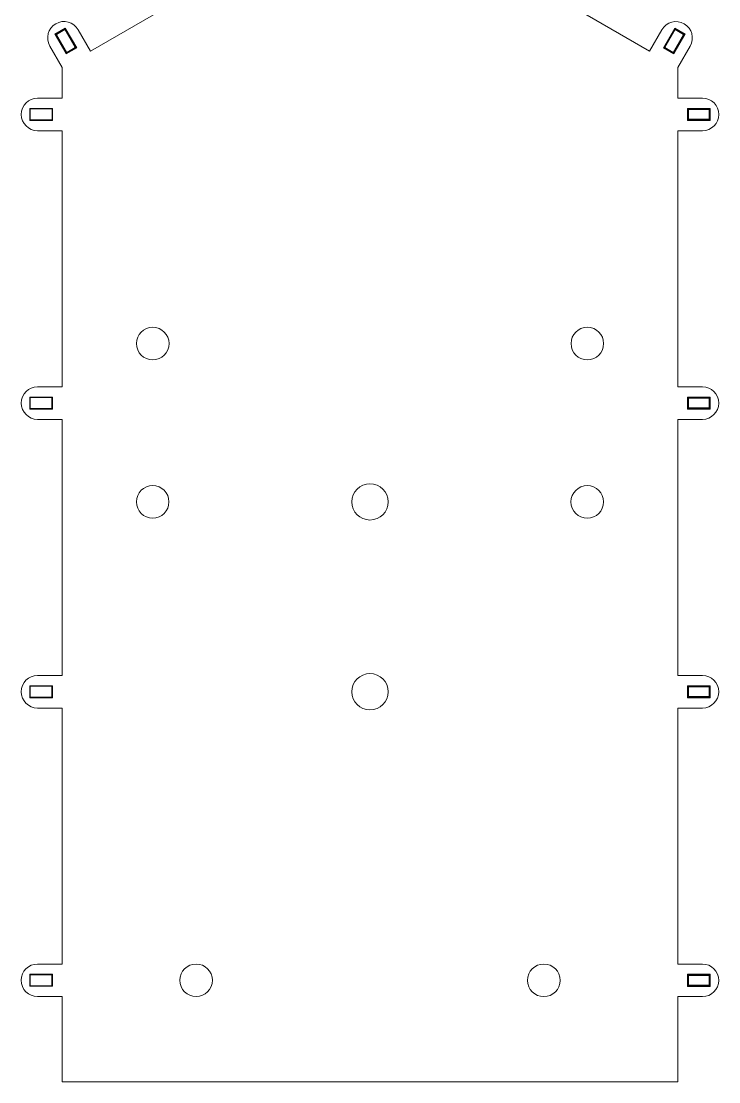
# Model space of a CAD drawing. Header units: inches. Extents: x -32 to 163, y -123 to 65.
# Drawn here: x -1.11 to 18.15, y 15.76 to 45.03 of the extents above; entities that cross this region are included whole.
import ezdxf

# ---------------------------------------------------------------- set-up
doc = ezdxf.new("R2010")
doc.units = ezdxf.units.IN
doc.header["$MEASUREMENT"] = 0
doc.layers.add('Layer 1', color=7, linetype='Continuous')

# ---------------------------------------------------------------- blocks, each defined once
blk = doc.blocks.new('block 11')
at = {"layer": 'Layer 1', "lineweight": 0}
for points in [[(0.137, 44.129), (-0.179, 44.676), (0.108, 44.842), (0.424, 44.295), (0.137, 44.129)], [(-0.157, 44.67), (0.143, 44.151), (0.273, 44.226), (0.402, 44.301), (0.102, 44.82), (-0.157, 44.67)], [(0.149, 44.172), (-0.136, 44.664), (0.097, 44.798), (0.381, 44.306), (0.149, 44.172)], [(16.622, 44.294), (16.937, 44.841), (17.225, 44.675), (16.909, 44.128), (16.622, 44.294)], [(16.943, 44.819), (16.643, 44.3), (16.773, 44.225), (16.903, 44.15), (17.203, 44.669), (16.943, 44.819)], [(16.897, 44.172), (16.665, 44.306), (16.949, 44.798), (17.181, 44.664), (16.897, 44.172)], [(-0.241, 42.293), (-0.873, 42.293), (-0.873, 42.625), (-0.241, 42.625), (-0.241, 42.293)], [(-0.257, 42.459), (-0.257, 42.609), (-0.857, 42.609), (-0.857, 42.309), (-0.257, 42.309), (-0.257, 42.459)], [(17.287, 42.624), (17.919, 42.624), (17.919, 42.292), (17.287, 42.292), (17.287, 42.624)], [(17.303, 42.458), (17.303, 42.308), (17.903, 42.308), (17.903, 42.608), (17.303, 42.608), (17.303, 42.458)], [(17.319, 42.592), (17.887, 42.592), (17.887, 42.324), (17.319, 42.324), (17.319, 42.592)], [(-0.242, 34.326), (-0.874, 34.326), (-0.874, 34.658), (-0.242, 34.658), (-0.242, 34.326)], [(-0.258, 34.492), (-0.258, 34.642), (-0.858, 34.642), (-0.858, 34.342), (-0.258, 34.342), (-0.258, 34.492)], [(17.286, 34.657), (17.918, 34.657), (17.918, 34.325), (17.286, 34.325), (17.286, 34.657)], [(17.302, 34.491), (17.302, 34.341), (17.902, 34.341), (17.902, 34.641), (17.302, 34.641), (17.302, 34.491)], [(17.318, 34.625), (17.886, 34.625), (17.886, 34.357), (17.318, 34.357), (17.318, 34.625)], [(-0.242, 26.359), (-0.874, 26.36), (-0.874, 26.691), (-0.242, 26.691), (-0.242, 26.359)], [(-0.258, 26.525), (-0.258, 26.675), (-0.858, 26.675), (-0.858, 26.375), (-0.258, 26.375), (-0.258, 26.525)], [(17.286, 26.69), (17.918, 26.69), (17.918, 26.359), (17.286, 26.359), (17.286, 26.69)], [(17.302, 26.525), (17.302, 26.375), (17.902, 26.375), (17.902, 26.675), (17.302, 26.675), (17.302, 26.525)], [(17.318, 26.659), (17.886, 26.659), (17.886, 26.39), (17.318, 26.39), (17.318, 26.659)], [(-0.243, 18.393), (-0.874, 18.393), (-0.874, 18.725), (-0.242, 18.725), (-0.243, 18.393)], [(-0.258, 18.559), (-0.258, 18.709), (-0.858, 18.709), (-0.858, 18.409), (-0.258, 18.409), (-0.258, 18.559)], [(17.917, 18.392), (17.286, 18.392), (17.286, 18.724), (17.917, 18.724), (17.917, 18.392)], [(17.902, 18.708), (17.302, 18.708), (17.302, 18.558), (17.302, 18.408), (17.902, 18.408), (17.902, 18.708)], [(17.886, 18.424), (17.317, 18.424), (17.318, 18.692), (17.886, 18.692), (17.886, 18.424)]]:
    blk.add_lwpolyline(points, dxfattribs=at)
for points, knots in [([(17.702, 19.008), (17.702, 19.008), (17.022, 19.008), (17.022, 19.008), (17.022, 19.008), (17.022, 26.075), (17.022, 26.075), (17.022, 26.075), (17.702, 26.075), (17.702, 26.075), (17.951, 26.075), (18.152, 26.276), (18.152, 26.525), (18.152, 26.773), (17.951, 26.975), (17.702, 26.975), (17.702, 26.975), (17.022, 26.975), (17.022, 26.975), (17.022, 26.975), (17.022, 34.041), (17.022, 34.041), (17.022, 34.041), (17.702, 34.041), (17.702, 34.041), (17.951, 34.041), (18.152, 34.243), (18.152, 34.491), (18.152, 34.74), (17.951, 34.941), (17.702, 34.941), (17.702, 34.941), (17.022, 34.941), (17.022, 34.941), (17.022, 34.941), (17.023, 42.008), (17.023, 42.008), (17.023, 42.008), (17.703, 42.008), (17.703, 42.008), (17.951, 42.008), (18.153, 42.209), (18.153, 42.458), (18.153, 42.706), (17.951, 42.908), (17.703, 42.908), (17.703, 42.908), (17.023, 42.908), (17.023, 42.908), (17.023, 42.908), (17.023, 43.757), (17.023, 43.757), (17.023, 43.757), (17.363, 44.346), (17.363, 44.346), (17.487, 44.561), (17.413, 44.837), (17.198, 44.961), (16.983, 45.085), (16.708, 45.011), (16.583, 44.796), (16.583, 44.796), (16.243, 44.207), (16.243, 44.207), (16.243, 44.207), (8.523, 48.666), (8.523, 48.666), (8.523, 48.666), (0.802, 44.208), (0.802, 44.208), (0.802, 44.208), (0.462, 44.797), (0.462, 44.797), (0.338, 45.012), (0.063, 45.086), (-0.152, 44.962), (-0.368, 44.837), (-0.441, 44.562), (-0.317, 44.347), (-0.317, 44.347), (0.023, 43.758), (0.023, 43.758), (0.023, 43.758), (0.023, 42.909), (0.023, 42.909), (0.023, 42.909), (-0.657, 42.909), (-0.657, 42.909), (-0.906, 42.909), (-1.107, 42.707), (-1.107, 42.459), (-1.107, 42.21), (-0.906, 42.009), (-0.657, 42.009), (-0.657, 42.009), (0.023, 42.009), (0.023, 42.009), (0.023, 42.009), (0.022, 34.942), (0.022, 34.942), (0.022, 34.942), (-0.657, 34.942), (-0.657, 34.942), (-0.906, 34.942), (-1.107, 34.741), (-1.107, 34.492), (-1.107, 34.244), (-0.906, 34.042), (-0.658, 34.042), (-0.658, 34.042), (0.022, 34.042), (0.022, 34.042), (0.022, 34.042), (0.022, 26.975), (0.022, 26.975), (0.022, 26.975), (-0.658, 26.975), (-0.658, 26.975), (-0.906, 26.975), (-1.108, 26.774), (-1.108, 26.525), (-1.108, 26.277), (-0.906, 26.075), (-0.658, 26.075), (-0.658, 26.075), (0.022, 26.075), (0.022, 26.075), (0.022, 26.075), (0.022, 19.009), (0.022, 19.009), (0.022, 19.009), (-0.658, 19.009), (-0.658, 19.009), (-0.907, 19.009), (-1.108, 18.807), (-1.108, 18.559), (-1.108, 18.31), (-0.907, 18.109), (-0.658, 18.109), (-0.658, 18.109), (0.022, 18.109), (0.022, 18.109), (0.022, 18.109), (0.022, 15.759), (0.022, 15.759), (0.022, 15.759), (17.022, 15.758), (17.022, 15.758), (17.022, 15.758), (17.022, 18.108), (17.022, 18.108), (17.022, 18.108), (17.702, 18.108), (17.702, 18.108), (17.95, 18.108), (18.152, 18.309), (18.152, 18.558), (18.152, 18.806), (17.95, 19.008), (17.702, 19.008)], [0, 0, 0, 0, 1, 1, 1, 2, 2, 2, 3, 3, 3, 4, 4, 4, 5, 5, 5, 6, 6, 6, 7, 7, 7, 8, 8, 8, 9, 9, 9, 10, 10, 10, 11, 11, 11, 12, 12, 12, 13, 13, 13, 14, 14, 14, 15, 15, 15, 16, 16, 16, 17, 17, 17, 18, 18, 18, 19, 19, 19, 20, 20, 20, 21, 21, 21, 22, 22, 22, 23, 23, 23, 24, 24, 24, 25, 25, 25, 26, 26, 26, 27, 27, 27, 28, 28, 28, 29, 29, 29, 30, 30, 30, 31, 31, 31, 32, 32, 32, 33, 33, 33, 34, 34, 34, 35, 35, 35, 36, 36, 36, 37, 37, 37, 38, 38, 38, 39, 39, 39, 40, 40, 40, 41, 41, 41, 42, 42, 42, 43, 43, 43, 44, 44, 44, 45, 45, 45, 46, 46, 46, 47, 47, 47, 48, 48, 48, 49, 49, 49, 50, 50, 50, 51, 51, 51, 52, 52, 52, 53, 53, 53, 53]), ([(2.523, 35.684), (2.274, 35.684), (2.073, 35.885), (2.073, 36.134), (2.073, 36.382), (2.274, 36.584), (2.523, 36.584), (2.771, 36.584), (2.973, 36.382), (2.973, 36.134), (2.973, 35.885), (2.771, 35.684), (2.523, 35.684)], [0, 0, 0, 0, 1, 1, 1, 2, 2, 2, 3, 3, 3, 4, 4, 4, 4]), ([(14.523, 35.683), (14.274, 35.683), (14.073, 35.885), (14.073, 36.133), (14.073, 36.382), (14.274, 36.583), (14.523, 36.583), (14.771, 36.583), (14.973, 36.382), (14.973, 36.133), (14.973, 35.885), (14.771, 35.683), (14.523, 35.683)], [0, 0, 0, 0, 1, 1, 1, 2, 2, 2, 3, 3, 3, 4, 4, 4, 4]), ([(2.522, 31.315), (2.274, 31.315), (2.072, 31.516), (2.072, 31.765), (2.072, 32.013), (2.274, 32.215), (2.522, 32.215), (2.771, 32.215), (2.972, 32.013), (2.972, 31.765), (2.972, 31.516), (2.771, 31.314), (2.522, 31.315)], [0, 0, 0, 0, 1, 1, 1, 2, 2, 2, 3, 3, 3, 4, 4, 4, 4]), ([(8.522, 31.264), (8.246, 31.264), (8.022, 31.488), (8.022, 31.764), (8.022, 32.041), (8.246, 32.264), (8.522, 32.264), (8.799, 32.264), (9.022, 32.04), (9.022, 31.764), (9.022, 31.488), (8.799, 31.264), (8.522, 31.264)], [0, 0, 0, 0, 1, 1, 1, 2, 2, 2, 3, 3, 3, 4, 4, 4, 4]), ([(14.522, 31.314), (14.274, 31.314), (14.072, 31.515), (14.072, 31.764), (14.072, 32.013), (14.274, 32.214), (14.522, 32.214), (14.771, 32.214), (14.972, 32.013), (14.972, 31.764), (14.972, 31.515), (14.771, 31.314), (14.522, 31.314)], [0, 0, 0, 0, 1, 1, 1, 2, 2, 2, 3, 3, 3, 4, 4, 4, 4]), ([(8.022, 26.525), (8.022, 26.801), (8.246, 27.025), (8.522, 27.025), (8.798, 27.025), (9.022, 26.801), (9.022, 26.525), (9.022, 26.249), (8.798, 26.025), (8.522, 26.025), (8.246, 26.025), (8.022, 26.249), (8.022, 26.525)], [0, 0, 0, 0, 1, 1, 1, 2, 2, 2, 3, 3, 3, 4, 4, 4, 4]), ([(3.722, 18.109), (3.473, 18.109), (3.272, 18.31), (3.272, 18.559), (3.272, 18.807), (3.473, 19.009), (3.722, 19.009), (3.97, 19.009), (4.172, 18.807), (4.172, 18.559), (4.172, 18.31), (3.97, 18.109), (3.722, 18.109)], [0, 0, 0, 0, 1, 1, 1, 2, 2, 2, 3, 3, 3, 4, 4, 4, 4]), ([(13.322, 18.108), (13.073, 18.108), (12.872, 18.31), (12.872, 18.558), (12.872, 18.807), (13.073, 19.008), (13.322, 19.008), (13.57, 19.008), (13.772, 18.807), (13.772, 18.558), (13.772, 18.31), (13.57, 18.108), (13.322, 18.108)], [0, 0, 0, 0, 1, 1, 1, 2, 2, 2, 3, 3, 3, 4, 4, 4, 4])]:
    blk.add_open_spline(points, degree=3, knots=knots, dxfattribs=at)

msp = doc.modelspace()

# ---------------------------------------------------------------- block references
at = {"layer": 'Layer 1'}
msp.add_blockref('block 11', (0, 0), dxfattribs=at)

doc.saveas('drawing.dxf')
